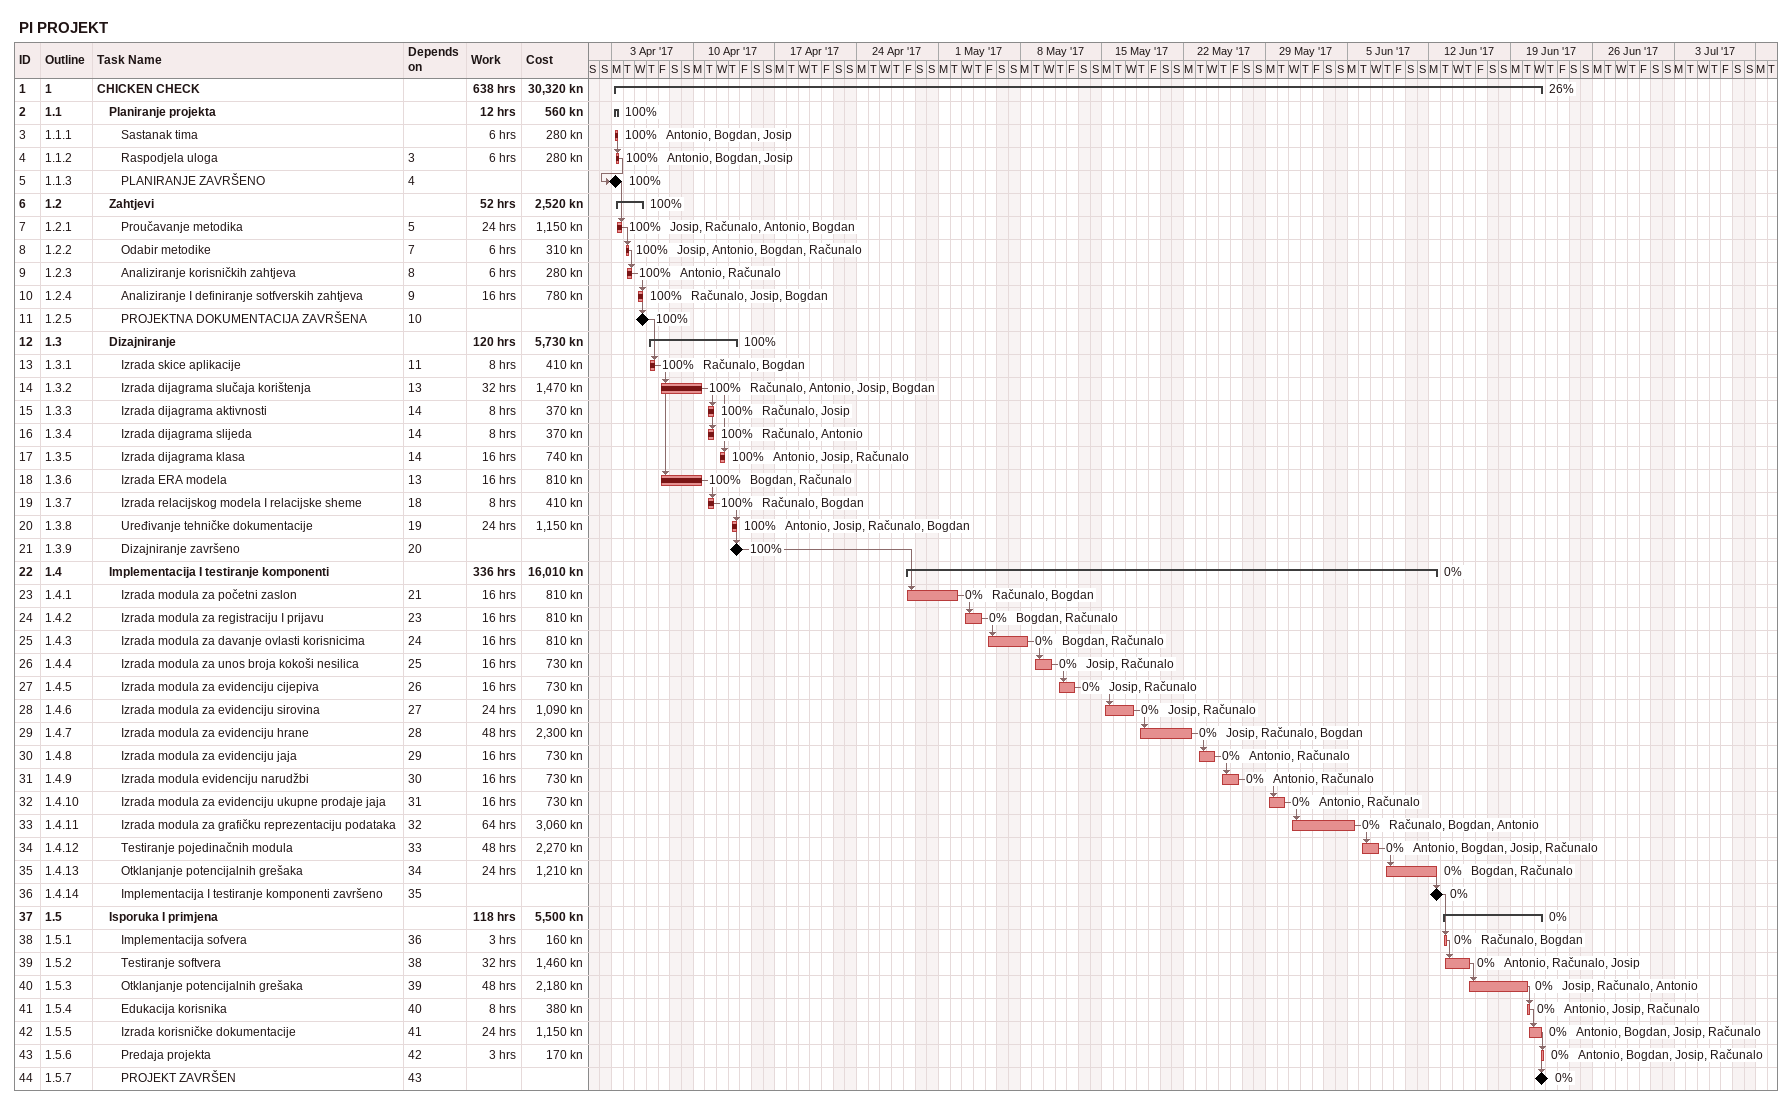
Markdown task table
PI PROJEKT

| ID | WBS | Task | Start | Finish | Predecessors | Resources | % complete | Work (h) | Cost (kn) |
|---|---|---|---|---|---|---|---|---|---|
| 1 | 1 | **CHICKEN CHECK** | 2017-04-03 | 2017-06-21 |  |  | 26 | 638 | 30320 |
| 2 | 1.1 | **Planiranje projekta** | 2017-04-03 | 2017-04-03 |  |  | 100 | 12 | 560 |
| 3 | 1.1.1 | Sastanak tima | 2017-04-03 | 2017-04-03 |  | Antonio, Bogdan, Josip | 100 | 6 | 280 |
| 4 | 1.1.2 | Raspodjela uloga | 2017-04-03 | 2017-04-03 | 3 | Antonio, Bogdan, Josip | 100 | 6 | 280 |
| 5 | 1.1.3 | PLANIRANJE ZAVRŠENO (milestone) | 2017-04-03 | 2017-04-03 | 4 |  | 100 |  |  |
| 6 | 1.2 | **Zahtjevi** | 2017-04-03 | 2017-04-05 |  |  | 100 | 52 | 2520 |
| 7 | 1.2.1 | Proučavanje metodika | 2017-04-03 | 2017-04-03 | 5 | Josip, Računalo, Antonio, Bogdan | 100 | 24 | 1150 |
| 8 | 1.2.2 | Odabir metodike | 2017-04-04 | 2017-04-04 | 7 | Josip, Antonio, Bogdan, Računalo | 100 | 6 | 310 |
| 9 | 1.2.3 | Analiziranje korisničkih zahtjeva | 2017-04-04 | 2017-04-04 | 8 | Antonio, Računalo | 100 | 6 | 280 |
| 10 | 1.2.4 | Analiziranje I definiranje sotfverskih zahtjeva | 2017-04-05 | 2017-04-05 | 9 | Računalo, Josip, Bogdan | 100 | 16 | 780 |
| 11 | 1.2.5 | PROJEKTNA DOKUMENTACIJA ZAVRŠENA (milestone) | 2017-04-05 | 2017-04-05 | 10 |  | 100 |  |  |
| 12 | 1.3 | **Dizajniranje** | 2017-04-06 | 2017-04-13 |  |  | 100 | 120 | 5730 |
| 13 | 1.3.1 | Izrada skice aplikacije | 2017-04-06 | 2017-04-06 | 11 | Računalo, Bogdan | 100 | 8 | 410 |
| 14 | 1.3.2 | Izrada dijagrama slučaja korištenja | 2017-04-07 | 2017-04-10 | 13 | Računalo, Antonio, Josip, Bogdan | 100 | 32 | 1470 |
| 15 | 1.3.3 | Izrada dijagrama aktivnosti | 2017-04-11 | 2017-04-11 | 14 | Računalo, Josip | 100 | 8 | 370 |
| 16 | 1.3.4 | Izrada dijagrama slijeda | 2017-04-11 | 2017-04-11 | 14 | Računalo, Antonio | 100 | 8 | 370 |
| 17 | 1.3.5 | Izrada dijagrama klasa | 2017-04-12 | 2017-04-12 | 14 | Antonio, Josip, Računalo | 100 | 16 | 740 |
| 18 | 1.3.6 | Izrada ERA modela | 2017-04-07 | 2017-04-10 | 13 | Bogdan, Računalo | 100 | 16 | 810 |
| 19 | 1.3.7 | Izrada relacijskog modela I relacijske sheme | 2017-04-11 | 2017-04-11 | 18 | Računalo, Bogdan | 100 | 8 | 410 |
| 20 | 1.3.8 | Uređivanje tehničke dokumentacije | 2017-04-13 | 2017-04-13 | 19 | Antonio, Josip, Računalo, Bogdan | 100 | 24 | 1150 |
| 21 | 1.3.9 | Dizajniranje završeno (milestone) | 2017-04-13 | 2017-04-13 | 20 |  | 100 |  |  |
| 22 | 1.4 | **Implementacija I testiranje komponenti** | 2017-04-28 | 2017-06-12 |  |  | 0 | 336 | 16010 |
| 23 | 1.4.1 | Izrada modula za početni zaslon | 2017-04-28 | 2017-05-02 | 21 | Računalo, Bogdan | 0 | 16 | 810 |
| 24 | 1.4.2 | Izrada modula za registraciju I prijavu | 2017-05-03 | 2017-05-04 | 23 | Bogdan, Računalo | 0 | 16 | 810 |
| 25 | 1.4.3 | Izrada modula za davanje ovlasti korisnicima | 2017-05-05 | 2017-05-08 | 24 | Bogdan, Računalo | 0 | 16 | 810 |
| 26 | 1.4.4 | Izrada modula za unos broja kokoši nesilica | 2017-05-09 | 2017-05-10 | 25 | Josip, Računalo | 0 | 16 | 730 |
| 27 | 1.4.5 | Izrada modula za evidenciju cijepiva | 2017-05-11 | 2017-05-12 | 26 | Josip, Računalo | 0 | 16 | 730 |
| 28 | 1.4.6 | Izrada modula za evidenciju sirovina | 2017-05-15 | 2017-05-17 | 27 | Josip, Računalo | 0 | 24 | 1090 |
| 29 | 1.4.7 | Izrada modula za evidenciju hrane | 2017-05-18 | 2017-05-22 | 28 | Josip, Računalo, Bogdan | 0 | 48 | 2300 |
| 30 | 1.4.8 | Izrada modula za evidenciju jaja | 2017-05-23 | 2017-05-24 | 29 | Antonio, Računalo | 0 | 16 | 730 |
| 31 | 1.4.9 | Izrada modula evidenciju narudžbi | 2017-05-25 | 2017-05-26 | 30 | Antonio, Računalo | 0 | 16 | 730 |
| 32 | 1.4.10 | Izrada modula za evidenciju ukupne prodaje jaja | 2017-05-29 | 2017-05-30 | 31 | Antonio, Računalo | 0 | 16 | 730 |
| 33 | 1.4.11 | Izrada modula za grafičku reprezentaciju podataka | 2017-05-31 | 2017-06-05 | 32 | Računalo, Bogdan, Antonio | 0 | 64 | 3060 |
| 34 | 1.4.12 | Testiranje pojedinačnih modula | 2017-06-06 | 2017-06-07 | 33 | Antonio, Bogdan, Josip, Računalo | 0 | 48 | 2270 |
| 35 | 1.4.13 | Otklanjanje potencijalnih grešaka | 2017-06-08 | 2017-06-12 | 34 | Bogdan, Računalo | 0 | 24 | 1210 |
| 36 | 1.4.14 | Implementacija I testiranje komponenti završeno (milestone) | 2017-06-12 | 2017-06-12 | 35 |  | 0 |  |  |
| 37 | 1.5 | **Isporuka I primjena** | 2017-06-13 | 2017-06-21 |  |  | 0 | 118 | 5500 |
| 38 | 1.5.1 | Implementacija sofvera | 2017-06-13 | 2017-06-13 | 36 | Računalo, Bogdan | 0 | 3 | 160 |
| 39 | 1.5.2 | Testiranje softvera | 2017-06-13 | 2017-06-15 | 38 | Antonio, Računalo, Josip | 0 | 32 | 1460 |
| 40 | 1.5.3 | Otklanjanje potencijalnih grešaka | 2017-06-15 | 2017-06-20 | 39 | Josip, Računalo, Antonio | 0 | 48 | 2180 |
| 41 | 1.5.4 | Edukacija korisnika | 2017-06-20 | 2017-06-20 | 40 | Antonio, Josip, Računalo | 0 | 8 | 380 |
| 42 | 1.5.5 | Izrada korisničke dokumentacije | 2017-06-20 | 2017-06-21 | 41 | Antonio, Bogdan, Josip, Računalo | 0 | 24 | 1150 |
| 43 | 1.5.6 | Predaja projekta | 2017-06-21 | 2017-06-21 | 42 | Antonio, Bogdan, Josip, Računalo | 0 | 3 | 170 |
| 44 | 1.5.7 | PROJEKT ZAVRŠEN (milestone) | 2017-06-21 | 2017-06-21 | 43 |  | 0 |  |  |
